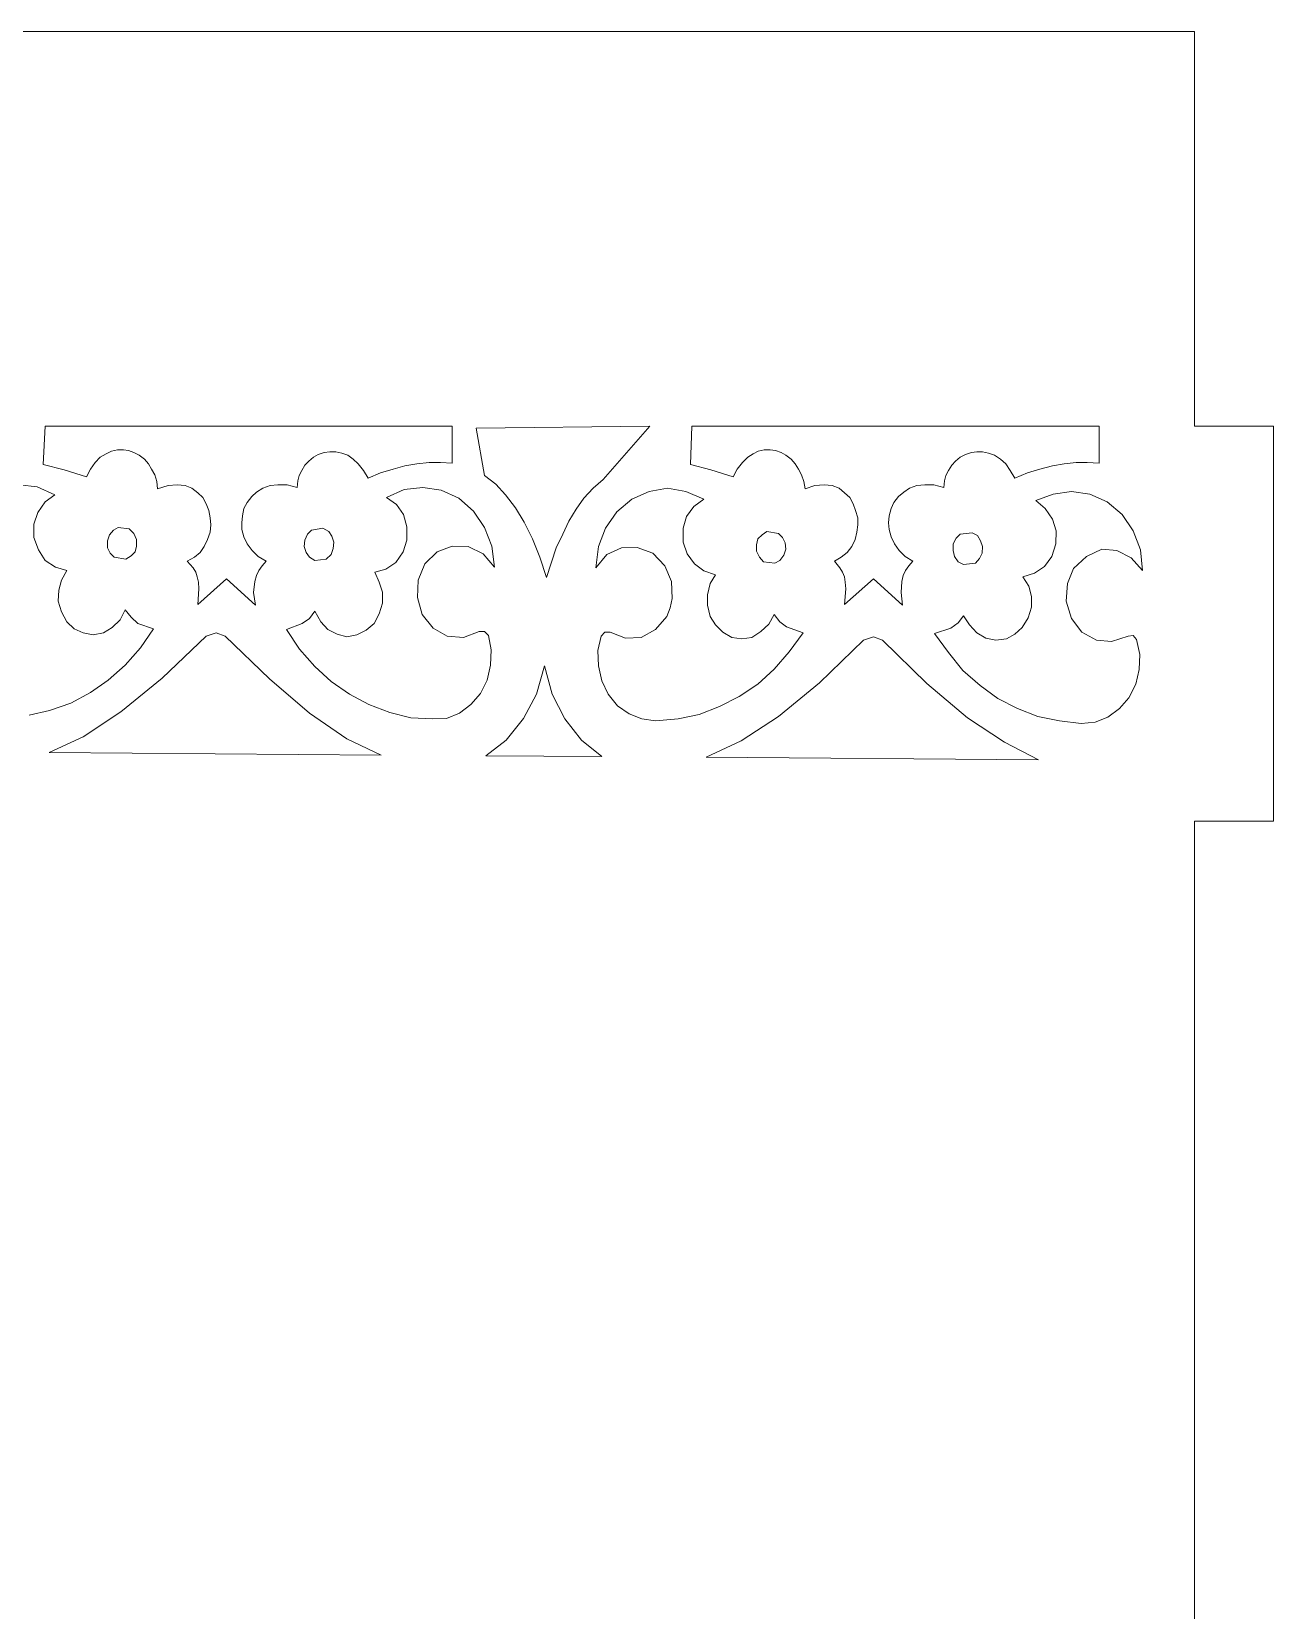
# Model space of a CAD drawing. Header units: inches. Extents: x -4.04 to 3.96, y -5.52 to 0.82.
# Drawn here: x -0.048 to 0.612, y -1.45 to -0.61 of the extents above; entities that cross this region are included whole.
import ezdxf

# ---------------------------------------------------------------- set-up
doc = ezdxf.new("R2010")
doc.units = ezdxf.units.IN
doc.header["$MEASUREMENT"] = 0
doc.layers.add('Katman 1', color=7, linetype='Continuous')

msp = doc.modelspace()

# ---------------------------------------------------------------- linework, layer by layer
at = {"layer": 'Katman 1', "color": 250, "lineweight": 9}
for points in [[(0.57028, -0.60976), (0.57028, -0.60976), (-0.46569, -0.60976), (-0.46569, -0.60976)], [(0.57028, -0.81973), (0.57028, -0.81973), (0.57028, -0.60976), (0.57028, -0.60976)], [(-0.04116, -0.81973), (-0.04116, -0.81973), (-0.04224, -0.84002), (-0.04224, -0.84002)], [(0.17545, -0.81973), (0.17545, -0.81973), (-0.04116, -0.81973), (-0.04116, -0.81973)], [(0.17545, -0.83933), (0.17545, -0.83933), (0.17545, -0.81973), (0.17545, -0.81973)], [(0.28044, -0.81973), (0.28044, -0.81973), (0.18808, -0.82077), (0.18808, -0.82077)], [(0.18808, -0.82077), (0.18808, -0.82077), (0.19263, -0.84597), (0.19263, -0.84597)], [(0.25562, -0.84806), (0.25562, -0.84806), (0.28044, -0.81973), (0.28044, -0.81973)], [(0.30284, -0.81973), (0.30284, -0.81973), (0.30217, -0.84002), (0.30217, -0.84002)], [(0.5195, -0.81973), (0.5195, -0.81973), (0.30284, -0.81973), (0.30284, -0.81973)], [(0.5195, -0.83933), (0.5195, -0.83933), (0.5195, -0.81973), (0.5195, -0.81973)], [(0.61222, -0.81973), (0.61222, -0.81973), (0.57028, -0.81973), (0.57028, -0.81973)], [(0.61222, -1.02972), (0.61222, -1.02972), (0.61222, -0.81973), (0.61222, -0.81973)], [(-0.01704, -0.84248), (-0.01704, -0.84248), (-0.01458, -0.83895), (-0.01458, -0.83895)], [(-0.01458, -0.83895), (-0.01458, -0.83895), (-0.01178, -0.83615), (-0.01178, -0.83615)], [(-0.01178, -0.83615), (-0.01178, -0.83615), (-0.00864, -0.83442), (-0.00864, -0.83442)], [(-0.00864, -0.83442), (-0.00864, -0.83442), (-0.00585, -0.83304), (-0.00585, -0.83304)], [(-0.00585, -0.83304), (-0.00585, -0.83304), (-0.00269, -0.83233), (-0.00269, -0.83233)], [(-0.00269, -0.83233), (-0.00269, -0.83233), (0.00049, -0.83233), (0.00049, -0.83233)], [(0.00049, -0.83233), (0.00049, -0.83233), (0.00329, -0.83266), (0.00329, -0.83266)], [(0.00329, -0.83266), (0.00329, -0.83266), (0.00607, -0.83375), (0.00607, -0.83375)], [(0.00607, -0.83375), (0.00607, -0.83375), (0.00887, -0.83513), (0.00887, -0.83513)], [(0.00887, -0.83513), (0.00887, -0.83513), (0.01165, -0.83719), (0.01165, -0.83719)], [(0.01165, -0.83719), (0.01165, -0.83719), (0.01376, -0.83964), (0.01376, -0.83964)], [(0.01376, -0.83964), (0.01376, -0.83964), (0.01552, -0.84248), (0.01552, -0.84248)], [(0.09709, -0.84035), (0.09709, -0.84035), (0.09919, -0.83824), (0.09919, -0.83824)], [(0.09919, -0.83824), (0.09919, -0.83824), (0.10161, -0.83615), (0.10161, -0.83615)], [(0.10161, -0.83615), (0.10161, -0.83615), (0.10407, -0.83477), (0.10407, -0.83477)], [(0.10407, -0.83477), (0.10407, -0.83477), (0.10721, -0.83375), (0.10721, -0.83375)], [(0.10721, -0.83375), (0.10721, -0.83375), (0.11036, -0.83337), (0.11036, -0.83337)], [(0.11036, -0.83337), (0.11036, -0.83337), (0.11354, -0.83337), (0.11354, -0.83337)], [(0.11354, -0.83337), (0.11354, -0.83337), (0.11665, -0.83408), (0.11665, -0.83408)], [(0.11665, -0.83408), (0.11665, -0.83408), (0.11985, -0.83513), (0.11985, -0.83513)], [(0.11985, -0.83513), (0.11985, -0.83513), (0.12263, -0.83719), (0.12263, -0.83719)], [(0.12263, -0.83719), (0.12263, -0.83719), (0.12543, -0.83964), (0.12543, -0.83964)], [(0.12543, -0.83964), (0.12543, -0.83964), (0.12821, -0.8432), (0.12821, -0.8432)], [(0.15028, -0.84075), (0.15028, -0.84075), (0.15657, -0.83964), (0.15657, -0.83964)], [(0.15657, -0.83964), (0.15657, -0.83964), (0.16321, -0.83895), (0.16321, -0.83895)], [(0.16321, -0.83895), (0.16321, -0.83895), (0.16917, -0.83895), (0.16917, -0.83895)], [(0.16917, -0.83895), (0.16917, -0.83895), (0.17545, -0.83933), (0.17545, -0.83933)], [(0.32702, -0.84248), (0.32702, -0.84248), (0.3298, -0.83895), (0.3298, -0.83895)], [(0.3298, -0.83895), (0.3298, -0.83895), (0.3326, -0.83615), (0.3326, -0.83615)], [(0.3326, -0.83615), (0.3326, -0.83615), (0.33542, -0.83442), (0.33542, -0.83442)], [(0.33542, -0.83442), (0.33542, -0.83442), (0.33822, -0.83304), (0.33822, -0.83304)], [(0.33822, -0.83304), (0.33822, -0.83304), (0.34138, -0.83233), (0.34138, -0.83233)], [(0.34138, -0.83233), (0.34138, -0.83233), (0.34449, -0.83233), (0.34449, -0.83233)], [(0.34449, -0.83233), (0.34449, -0.83233), (0.34729, -0.83266), (0.34729, -0.83266)], [(0.34729, -0.83266), (0.34729, -0.83266), (0.35044, -0.83375), (0.35044, -0.83375)], [(0.35044, -0.83375), (0.35044, -0.83375), (0.35291, -0.83513), (0.35291, -0.83513)], [(0.35291, -0.83513), (0.35291, -0.83513), (0.35571, -0.83719), (0.35571, -0.83719)], [(0.35571, -0.83719), (0.35571, -0.83719), (0.3578, -0.83964), (0.3578, -0.83964)], [(0.3578, -0.83964), (0.3578, -0.83964), (0.35956, -0.84248), (0.35956, -0.84248)], [(0.44109, -0.84035), (0.44109, -0.84035), (0.44316, -0.83824), (0.44316, -0.83824)], [(0.44316, -0.83824), (0.44316, -0.83824), (0.44563, -0.83615), (0.44563, -0.83615)], [(0.44563, -0.83615), (0.44563, -0.83615), (0.44845, -0.83477), (0.44845, -0.83477)], [(0.44845, -0.83477), (0.44845, -0.83477), (0.45158, -0.83375), (0.45158, -0.83375)], [(0.45158, -0.83375), (0.45158, -0.83375), (0.45441, -0.83337), (0.45441, -0.83337)], [(0.45441, -0.83337), (0.45441, -0.83337), (0.45754, -0.83337), (0.45754, -0.83337)], [(0.45754, -0.83337), (0.45754, -0.83337), (0.46069, -0.83408), (0.46069, -0.83408)], [(0.46069, -0.83408), (0.46069, -0.83408), (0.46385, -0.83513), (0.46385, -0.83513)], [(0.46385, -0.83513), (0.46385, -0.83513), (0.46698, -0.83719), (0.46698, -0.83719)], [(0.46698, -0.83719), (0.46698, -0.83719), (0.46981, -0.83964), (0.46981, -0.83964)], [(0.46981, -0.83964), (0.46981, -0.83964), (0.47225, -0.8432), (0.47225, -0.8432)], [(0.49465, -0.84075), (0.49465, -0.84075), (0.50092, -0.83964), (0.50092, -0.83964)], [(0.50092, -0.83964), (0.50092, -0.83964), (0.50723, -0.83895), (0.50723, -0.83895)], [(0.50723, -0.83895), (0.50723, -0.83895), (0.5132, -0.83895), (0.5132, -0.83895)], [(0.5132, -0.83895), (0.5132, -0.83895), (0.5195, -0.83933), (0.5195, -0.83933)], [(-0.04224, -0.84002), (-0.04224, -0.84002), (-0.03102, -0.84282), (-0.03102, -0.84282)], [(-0.03102, -0.84282), (-0.03102, -0.84282), (-0.01911, -0.84668), (-0.01911, -0.84668)], [(-0.01911, -0.84668), (-0.01911, -0.84668), (-0.01704, -0.84248), (-0.01704, -0.84248)], [(0.01552, -0.84248), (0.01552, -0.84248), (0.01727, -0.84562), (0.01727, -0.84562)], [(0.01727, -0.84562), (0.01727, -0.84562), (0.01834, -0.84911), (0.01834, -0.84911)], [(0.09323, -0.84878), (0.09323, -0.84878), (0.09392, -0.84597), (0.09392, -0.84597)], [(0.09392, -0.84597), (0.09392, -0.84597), (0.09534, -0.8432), (0.09534, -0.8432)], [(0.09534, -0.8432), (0.09534, -0.8432), (0.09709, -0.84035), (0.09709, -0.84035)], [(0.12821, -0.8432), (0.12821, -0.8432), (0.13068, -0.84735), (0.13068, -0.84735)], [(0.13068, -0.84735), (0.13068, -0.84735), (0.13732, -0.84457), (0.13732, -0.84457)], [(0.13732, -0.84457), (0.13732, -0.84457), (0.14399, -0.84248), (0.14399, -0.84248)], [(0.14399, -0.84248), (0.14399, -0.84248), (0.15028, -0.84075), (0.15028, -0.84075)], [(0.19263, -0.84597), (0.19263, -0.84597), (0.19855, -0.85051), (0.19855, -0.85051)], [(0.25035, -0.85259), (0.25035, -0.85259), (0.25562, -0.84806), (0.25562, -0.84806)], [(0.30217, -0.84002), (0.30217, -0.84002), (0.313, -0.84282), (0.313, -0.84282)], [(0.313, -0.84282), (0.313, -0.84282), (0.32491, -0.84668), (0.32491, -0.84668)], [(0.32491, -0.84668), (0.32491, -0.84668), (0.32702, -0.84248), (0.32702, -0.84248)], [(0.35956, -0.84248), (0.35956, -0.84248), (0.36127, -0.84562), (0.36127, -0.84562)], [(0.36127, -0.84562), (0.36127, -0.84562), (0.36235, -0.84911), (0.36235, -0.84911)], [(0.43727, -0.84878), (0.43727, -0.84878), (0.43798, -0.84597), (0.43798, -0.84597)], [(0.43798, -0.84597), (0.43798, -0.84597), (0.43936, -0.8432), (0.43936, -0.8432)], [(0.43936, -0.8432), (0.43936, -0.8432), (0.44109, -0.84035), (0.44109, -0.84035)], [(0.47225, -0.8432), (0.47225, -0.8432), (0.47467, -0.84735), (0.47467, -0.84735)], [(0.47467, -0.84735), (0.47467, -0.84735), (0.48134, -0.84457), (0.48134, -0.84457)], [(0.48134, -0.84457), (0.48134, -0.84457), (0.488, -0.84248), (0.488, -0.84248)], [(0.488, -0.84248), (0.488, -0.84248), (0.49465, -0.84075), (0.49465, -0.84075)], [(-0.05482, -0.85088), (-0.05482, -0.85088), (-0.04538, -0.85193), (-0.04538, -0.85193)], [(-0.04538, -0.85193), (-0.04538, -0.85193), (-0.03593, -0.85615), (-0.03593, -0.85615)], [(-0.03593, -0.85615), (-0.03593, -0.85615), (-0.04116, -0.85995), (-0.04116, -0.85995)], [(0.01834, -0.84911), (0.01834, -0.84911), (0.01867, -0.85297), (0.01867, -0.85297)], [(0.01867, -0.85297), (0.01867, -0.85297), (0.02429, -0.85122), (0.02429, -0.85122)], [(0.02429, -0.85122), (0.02429, -0.85122), (0.02918, -0.85088), (0.02918, -0.85088)], [(0.02918, -0.85088), (0.02918, -0.85088), (0.03336, -0.85122), (0.03336, -0.85122)], [(0.03336, -0.85122), (0.03336, -0.85122), (0.03685, -0.85259), (0.03685, -0.85259)], [(0.03685, -0.85259), (0.03685, -0.85259), (0.04003, -0.85506), (0.04003, -0.85506)], [(0.04003, -0.85506), (0.04003, -0.85506), (0.04283, -0.85755), (0.04283, -0.85755)], [(0.06874, -0.85717), (0.06874, -0.85717), (0.07121, -0.85473), (0.07121, -0.85473)], [(0.07121, -0.85473), (0.07121, -0.85473), (0.0747, -0.85259), (0.0747, -0.85259)], [(0.0747, -0.85259), (0.0747, -0.85259), (0.07852, -0.85122), (0.07852, -0.85122)], [(0.07852, -0.85122), (0.07852, -0.85122), (0.08267, -0.85088), (0.08267, -0.85088)], [(0.08267, -0.85088), (0.08267, -0.85088), (0.08763, -0.85088), (0.08763, -0.85088)], [(0.08763, -0.85088), (0.08763, -0.85088), (0.09287, -0.85226), (0.09287, -0.85226)], [(0.09287, -0.85226), (0.09287, -0.85226), (0.09323, -0.84878), (0.09323, -0.84878)], [(0.1499, -0.85331), (0.1499, -0.85331), (0.14046, -0.85755), (0.14046, -0.85755)], [(0.15972, -0.85226), (0.15972, -0.85226), (0.1499, -0.85331), (0.1499, -0.85331)], [(0.1695, -0.85369), (0.1695, -0.85369), (0.15972, -0.85226), (0.15972, -0.85226)], [(0.17899, -0.85789), (0.17899, -0.85789), (0.1695, -0.85369), (0.1695, -0.85369)], [(0.19855, -0.85051), (0.19855, -0.85051), (0.20379, -0.85615), (0.20379, -0.85615)], [(0.20379, -0.85615), (0.20379, -0.85615), (0.20908, -0.86313), (0.20908, -0.86313)], [(0.24546, -0.85789), (0.24546, -0.85789), (0.25035, -0.85259), (0.25035, -0.85259)], [(0.27102, -0.85855), (0.27102, -0.85855), (0.28013, -0.85435), (0.28013, -0.85435)], [(0.28013, -0.85435), (0.28013, -0.85435), (0.28989, -0.85259), (0.28989, -0.85259)], [(0.28989, -0.85259), (0.28989, -0.85259), (0.29971, -0.85435), (0.29971, -0.85435)], [(0.29971, -0.85435), (0.29971, -0.85435), (0.30917, -0.85855), (0.30917, -0.85855)], [(0.36235, -0.84911), (0.36235, -0.84911), (0.36307, -0.85297), (0.36307, -0.85297)], [(0.36307, -0.85297), (0.36307, -0.85297), (0.36829, -0.85122), (0.36829, -0.85122)], [(0.36829, -0.85122), (0.36829, -0.85122), (0.3732, -0.85088), (0.3732, -0.85088)], [(0.3732, -0.85088), (0.3732, -0.85088), (0.37742, -0.85122), (0.37742, -0.85122)], [(0.37742, -0.85122), (0.37742, -0.85122), (0.38124, -0.85259), (0.38124, -0.85259)], [(0.38124, -0.85259), (0.38124, -0.85259), (0.38405, -0.85506), (0.38405, -0.85506)], [(0.38405, -0.85506), (0.38405, -0.85506), (0.38687, -0.85755), (0.38687, -0.85755)], [(0.41276, -0.85717), (0.41276, -0.85717), (0.41554, -0.85473), (0.41554, -0.85473)], [(0.41554, -0.85473), (0.41554, -0.85473), (0.41869, -0.85259), (0.41869, -0.85259)], [(0.41869, -0.85259), (0.41869, -0.85259), (0.42254, -0.85122), (0.42254, -0.85122)], [(0.42254, -0.85122), (0.42254, -0.85122), (0.42674, -0.85088), (0.42674, -0.85088)], [(0.42674, -0.85088), (0.42674, -0.85088), (0.43165, -0.85088), (0.43165, -0.85088)], [(0.43165, -0.85088), (0.43165, -0.85088), (0.43687, -0.85226), (0.43687, -0.85226)], [(0.43687, -0.85226), (0.43687, -0.85226), (0.43727, -0.84878), (0.43727, -0.84878)], [(0.49498, -0.85577), (0.49498, -0.85577), (0.48587, -0.85926), (0.48587, -0.85926)], [(0.50476, -0.85435), (0.50476, -0.85435), (0.49498, -0.85577), (0.49498, -0.85577)], [(0.51458, -0.85577), (0.51458, -0.85577), (0.50476, -0.85435), (0.50476, -0.85435)], [(0.5237, -0.85995), (0.5237, -0.85995), (0.51458, -0.85577), (0.51458, -0.85577)], [(-0.04116, -0.85995), (-0.04116, -0.85995), (-0.045, -0.86557), (-0.045, -0.86557)], [(0.04283, -0.85755), (0.04283, -0.85755), (0.04456, -0.86102), (0.04456, -0.86102)], [(0.04456, -0.86102), (0.04456, -0.86102), (0.04598, -0.8645), (0.04598, -0.8645)], [(0.04598, -0.8645), (0.04598, -0.8645), (0.04669, -0.86837), (0.04669, -0.86837)], [(0.06385, -0.86733), (0.06385, -0.86733), (0.06454, -0.86346), (0.06454, -0.86346)], [(0.06454, -0.86346), (0.06454, -0.86346), (0.06625, -0.8603), (0.06625, -0.8603)], [(0.06625, -0.8603), (0.06625, -0.8603), (0.06874, -0.85717), (0.06874, -0.85717)], [(0.14046, -0.85755), (0.14046, -0.85755), (0.14574, -0.86137), (0.14574, -0.86137)], [(0.14574, -0.86137), (0.14574, -0.86137), (0.14954, -0.86662), (0.14954, -0.86662)], [(0.18668, -0.86489), (0.18668, -0.86489), (0.17899, -0.85789), (0.17899, -0.85789)], [(0.19263, -0.87362), (0.19263, -0.87362), (0.18668, -0.86489), (0.18668, -0.86489)], [(0.20908, -0.86313), (0.20908, -0.86313), (0.21359, -0.87082), (0.21359, -0.87082)], [(0.23741, -0.87013), (0.23741, -0.87013), (0.24126, -0.8638), (0.24126, -0.8638)], [(0.24126, -0.8638), (0.24126, -0.8638), (0.24546, -0.85789), (0.24546, -0.85789)], [(0.26297, -0.86522), (0.26297, -0.86522), (0.27102, -0.85855), (0.27102, -0.85855)], [(0.30391, -0.86244), (0.30391, -0.86244), (0.30004, -0.86766), (0.30004, -0.86766)], [(0.30917, -0.85855), (0.30917, -0.85855), (0.30391, -0.86244), (0.30391, -0.86244)], [(0.38687, -0.85755), (0.38687, -0.85755), (0.3886, -0.86102), (0.3886, -0.86102)], [(0.3886, -0.86102), (0.3886, -0.86102), (0.38998, -0.8645), (0.38998, -0.8645)], [(0.38998, -0.8645), (0.38998, -0.8645), (0.39107, -0.86837), (0.39107, -0.86837)], [(0.40782, -0.86733), (0.40782, -0.86733), (0.40891, -0.86346), (0.40891, -0.86346)], [(0.40891, -0.86346), (0.40891, -0.86346), (0.41029, -0.8603), (0.41029, -0.8603)], [(0.41029, -0.8603), (0.41029, -0.8603), (0.41276, -0.85717), (0.41276, -0.85717)], [(0.48587, -0.85926), (0.48587, -0.85926), (0.49078, -0.86346), (0.49078, -0.86346)], [(0.49078, -0.86346), (0.49078, -0.86346), (0.49465, -0.86908), (0.49465, -0.86908)], [(0.53172, -0.86662), (0.53172, -0.86662), (0.5237, -0.85995), (0.5237, -0.85995)], [(-0.045, -0.86557), (-0.045, -0.86557), (-0.04711, -0.87189), (-0.04711, -0.87189)], [(-0.04711, -0.87189), (-0.04711, -0.87189), (-0.04711, -0.87886), (-0.04711, -0.87886)], [(0.04669, -0.86837), (0.04669, -0.86837), (0.047, -0.8722), (0.047, -0.8722)], [(0.047, -0.8722), (0.047, -0.8722), (0.04669, -0.87606), (0.04669, -0.87606)], [(0.06347, -0.87117), (0.06347, -0.87117), (0.06385, -0.86733), (0.06385, -0.86733)], [(0.06347, -0.87466), (0.06347, -0.87466), (0.06347, -0.87117), (0.06347, -0.87117)], [(0.14954, -0.86662), (0.14954, -0.86662), (0.15132, -0.87328), (0.15132, -0.87328)], [(0.15132, -0.87328), (0.15132, -0.87328), (0.15132, -0.88026), (0.15132, -0.88026)], [(0.21359, -0.87082), (0.21359, -0.87082), (0.21815, -0.87957), (0.21815, -0.87957)], [(0.23426, -0.87711), (0.23426, -0.87711), (0.23741, -0.87013), (0.23741, -0.87013)], [(0.25702, -0.874), (0.25702, -0.874), (0.26297, -0.86522), (0.26297, -0.86522)], [(0.30004, -0.86766), (0.30004, -0.86766), (0.29831, -0.874), (0.29831, -0.874)], [(0.39107, -0.8722), (0.39107, -0.8722), (0.39069, -0.87606), (0.39069, -0.87606)], [(0.39107, -0.86837), (0.39107, -0.86837), (0.39107, -0.8722), (0.39107, -0.8722)], [(0.40752, -0.87117), (0.40752, -0.87117), (0.40782, -0.86733), (0.40782, -0.86733)], [(0.40782, -0.87466), (0.40782, -0.87466), (0.40752, -0.87117), (0.40752, -0.87117)], [(0.49465, -0.86908), (0.49465, -0.86908), (0.49674, -0.87537), (0.49674, -0.87537)], [(0.5377, -0.87537), (0.5377, -0.87537), (0.53172, -0.86662), (0.53172, -0.86662)], [(-0.04711, -0.87886), (-0.04711, -0.87886), (-0.04467, -0.88553), (-0.04467, -0.88553)], [(-0.00791, -0.88062), (-0.00791, -0.88062), (-0.00689, -0.87748), (-0.00689, -0.87748)], [(-0.00791, -0.88446), (-0.00791, -0.88446), (-0.00791, -0.88062), (-0.00791, -0.88062)], [(-0.00689, -0.87748), (-0.00689, -0.87748), (-0.0048, -0.87502), (-0.0048, -0.87502)], [(-0.0048, -0.87502), (-0.0048, -0.87502), (-0.00233, -0.87362), (-0.00233, -0.87362)], [(-0.00233, -0.87362), (-0.00233, -0.87362), (0.00363, -0.87431), (0.00363, -0.87431)], [(0.00363, -0.87431), (0.00363, -0.87431), (0.00607, -0.87678), (0.00607, -0.87678)], [(0.00607, -0.87678), (0.00607, -0.87678), (0.00749, -0.87991), (0.00749, -0.87991)], [(0.00749, -0.87991), (0.00749, -0.87991), (0.00749, -0.88344), (0.00749, -0.88344)], [(0.04527, -0.87991), (0.04527, -0.87991), (0.04352, -0.88377), (0.04352, -0.88377)], [(0.04669, -0.87606), (0.04669, -0.87606), (0.04527, -0.87991), (0.04527, -0.87991)], [(0.06454, -0.87851), (0.06454, -0.87851), (0.06347, -0.87466), (0.06347, -0.87466)], [(0.06625, -0.88235), (0.06625, -0.88235), (0.06454, -0.87851), (0.06454, -0.87851)], [(0.09703, -0.88026), (0.09703, -0.88026), (0.09672, -0.88377), (0.09672, -0.88377)], [(0.09845, -0.87711), (0.09845, -0.87711), (0.09703, -0.88026), (0.09703, -0.88026)], [(0.10059, -0.87502), (0.10059, -0.87502), (0.09845, -0.87711), (0.09845, -0.87711)], [(0.10652, -0.874), (0.10652, -0.874), (0.10059, -0.87502), (0.10059, -0.87502)], [(0.1097, -0.87573), (0.1097, -0.87573), (0.10652, -0.874), (0.10652, -0.874)], [(0.11141, -0.87815), (0.11141, -0.87815), (0.1097, -0.87573), (0.1097, -0.87573)], [(0.11248, -0.88133), (0.11248, -0.88133), (0.11141, -0.87815), (0.11141, -0.87815)], [(0.11212, -0.88482), (0.11212, -0.88482), (0.11248, -0.88133), (0.11248, -0.88133)], [(0.15132, -0.88026), (0.15132, -0.88026), (0.14923, -0.88655), (0.14923, -0.88655)], [(0.19646, -0.88344), (0.19646, -0.88344), (0.19263, -0.87362), (0.19263, -0.87362)], [(0.21815, -0.87957), (0.21815, -0.87957), (0.22202, -0.88935), (0.22202, -0.88935)], [(0.23077, -0.88446), (0.23077, -0.88446), (0.23426, -0.87711), (0.23426, -0.87711)], [(0.25315, -0.88377), (0.25315, -0.88377), (0.25702, -0.874), (0.25702, -0.874)], [(0.29831, -0.874), (0.29831, -0.874), (0.29831, -0.88133), (0.29831, -0.88133)], [(0.29831, -0.88133), (0.29831, -0.88133), (0.30042, -0.88764), (0.30042, -0.88764)], [(0.33718, -0.88273), (0.33718, -0.88273), (0.33789, -0.87957), (0.33789, -0.87957)], [(0.33789, -0.87957), (0.33789, -0.87957), (0.34031, -0.87748), (0.34031, -0.87748)], [(0.34031, -0.87748), (0.34031, -0.87748), (0.34276, -0.87573), (0.34276, -0.87573)], [(0.34276, -0.87573), (0.34276, -0.87573), (0.34904, -0.87678), (0.34904, -0.87678)], [(0.34904, -0.87678), (0.34904, -0.87678), (0.35116, -0.87886), (0.35116, -0.87886)], [(0.35116, -0.87886), (0.35116, -0.87886), (0.35254, -0.88169), (0.35254, -0.88169)], [(0.35254, -0.88169), (0.35254, -0.88169), (0.35291, -0.88517), (0.35291, -0.88517)], [(0.38965, -0.87991), (0.38965, -0.87991), (0.38791, -0.88377), (0.38791, -0.88377)], [(0.39069, -0.87606), (0.39069, -0.87606), (0.38965, -0.87991), (0.38965, -0.87991)], [(0.40891, -0.87851), (0.40891, -0.87851), (0.40782, -0.87466), (0.40782, -0.87466)], [(0.41063, -0.88235), (0.41063, -0.88235), (0.40891, -0.87851), (0.40891, -0.87851)], [(0.44354, -0.8792), (0.44354, -0.8792), (0.4418, -0.88235), (0.4418, -0.88235)], [(0.44563, -0.87711), (0.44563, -0.87711), (0.44354, -0.8792), (0.44354, -0.8792)], [(0.45196, -0.87639), (0.45196, -0.87639), (0.44563, -0.87711), (0.44563, -0.87711)], [(0.45474, -0.8778), (0.45474, -0.8778), (0.45196, -0.87639), (0.45196, -0.87639)], [(0.45649, -0.88062), (0.45649, -0.88062), (0.45474, -0.8778), (0.45474, -0.8778)], [(0.45754, -0.88377), (0.45754, -0.88377), (0.45649, -0.88062), (0.45649, -0.88062)], [(0.49674, -0.87537), (0.49674, -0.87537), (0.49639, -0.88235), (0.49639, -0.88235)], [(0.54154, -0.88553), (0.54154, -0.88553), (0.5377, -0.87537), (0.5377, -0.87537)], [(-0.04467, -0.88553), (-0.04467, -0.88553), (-0.04116, -0.89113), (-0.04116, -0.89113)], [(-0.00656, -0.88726), (-0.00656, -0.88726), (-0.00791, -0.88446), (-0.00791, -0.88446)], [(-0.0044, -0.88935), (-0.0044, -0.88935), (-0.00656, -0.88726), (-0.00656, -0.88726)], [(0.00187, -0.89042), (0.00187, -0.89042), (-0.0044, -0.88935), (-0.0044, -0.88935)], [(0.00469, -0.88867), (0.00469, -0.88867), (0.00187, -0.89042), (0.00187, -0.89042)], [(0.00678, -0.88655), (0.00678, -0.88655), (0.00469, -0.88867), (0.00469, -0.88867)], [(0.00749, -0.88344), (0.00749, -0.88344), (0.00678, -0.88655), (0.00678, -0.88655)], [(0.03827, -0.88935), (0.03827, -0.88935), (0.03443, -0.89146), (0.03443, -0.89146)], [(0.0414, -0.88693), (0.0414, -0.88693), (0.03827, -0.88935), (0.03827, -0.88935)], [(0.04352, -0.88377), (0.04352, -0.88377), (0.0414, -0.88693), (0.0414, -0.88693)], [(0.06907, -0.88584), (0.06907, -0.88584), (0.06625, -0.88235), (0.06625, -0.88235)], [(0.07223, -0.88902), (0.07223, -0.88902), (0.06907, -0.88584), (0.06907, -0.88584)], [(0.07641, -0.89146), (0.07641, -0.89146), (0.07223, -0.88902), (0.07223, -0.88902)], [(0.09672, -0.88377), (0.09672, -0.88377), (0.09774, -0.88693), (0.09774, -0.88693)], [(0.09774, -0.88693), (0.09774, -0.88693), (0.09954, -0.88935), (0.09954, -0.88935)], [(0.09954, -0.88935), (0.09954, -0.88935), (0.10232, -0.89113), (0.10232, -0.89113)], [(0.10828, -0.89042), (0.10828, -0.89042), (0.11107, -0.88797), (0.11107, -0.88797)], [(0.11107, -0.88797), (0.11107, -0.88797), (0.11212, -0.88482), (0.11212, -0.88482)], [(0.14923, -0.88655), (0.14923, -0.88655), (0.14537, -0.89213), (0.14537, -0.89213)], [(0.16076, -0.89284), (0.16076, -0.89284), (0.16743, -0.88655), (0.16743, -0.88655)], [(0.16743, -0.88655), (0.16743, -0.88655), (0.17545, -0.88344), (0.17545, -0.88344)], [(0.17545, -0.88344), (0.17545, -0.88344), (0.1839, -0.88377), (0.1839, -0.88377)], [(0.1839, -0.88377), (0.1839, -0.88377), (0.19194, -0.88764), (0.19194, -0.88764)], [(0.19194, -0.88764), (0.19194, -0.88764), (0.19788, -0.89462), (0.19788, -0.89462)], [(0.19788, -0.89462), (0.19788, -0.89462), (0.19646, -0.88344), (0.19646, -0.88344)], [(0.22202, -0.88935), (0.22202, -0.88935), (0.2255, -0.9002), (0.2255, -0.9002)], [(0.2255, -0.9002), (0.2255, -0.9002), (0.23077, -0.88446), (0.23077, -0.88446)], [(0.25177, -0.89498), (0.25177, -0.89498), (0.25315, -0.88377), (0.25315, -0.88377)], [(0.25768, -0.88797), (0.25768, -0.88797), (0.25177, -0.89498), (0.25177, -0.89498)], [(0.26541, -0.88446), (0.26541, -0.88446), (0.25768, -0.88797), (0.25768, -0.88797)], [(0.27384, -0.88415), (0.27384, -0.88415), (0.26541, -0.88446), (0.26541, -0.88446)], [(0.2822, -0.88726), (0.2822, -0.88726), (0.27384, -0.88415), (0.27384, -0.88415)], [(0.28848, -0.89393), (0.28848, -0.89393), (0.2822, -0.88726), (0.2822, -0.88726)], [(0.30042, -0.88764), (0.30042, -0.88764), (0.30424, -0.89284), (0.30424, -0.89284)], [(0.33718, -0.88622), (0.33718, -0.88622), (0.33718, -0.88273), (0.33718, -0.88273)], [(0.33889, -0.88935), (0.33889, -0.88935), (0.33718, -0.88622), (0.33718, -0.88622)], [(0.341, -0.89184), (0.341, -0.89184), (0.33889, -0.88935), (0.33889, -0.88935)], [(0.35187, -0.88831), (0.35187, -0.88831), (0.34973, -0.89113), (0.34973, -0.89113)], [(0.35291, -0.88517), (0.35291, -0.88517), (0.35187, -0.88831), (0.35187, -0.88831)], [(0.38229, -0.88935), (0.38229, -0.88935), (0.3788, -0.89146), (0.3788, -0.89146)], [(0.38544, -0.88693), (0.38544, -0.88693), (0.38229, -0.88935), (0.38229, -0.88935)], [(0.38791, -0.88377), (0.38791, -0.88377), (0.38544, -0.88693), (0.38544, -0.88693)], [(0.41309, -0.88584), (0.41309, -0.88584), (0.41063, -0.88235), (0.41063, -0.88235)], [(0.41625, -0.88902), (0.41625, -0.88902), (0.41309, -0.88584), (0.41309, -0.88584)], [(0.42045, -0.89146), (0.42045, -0.89146), (0.41625, -0.88902), (0.41625, -0.88902)], [(0.4418, -0.88235), (0.4418, -0.88235), (0.4418, -0.88584), (0.4418, -0.88584)], [(0.4418, -0.88584), (0.4418, -0.88584), (0.4425, -0.88902), (0.4425, -0.88902)], [(0.4425, -0.88902), (0.4425, -0.88902), (0.44458, -0.89184), (0.44458, -0.89184)], [(0.45369, -0.89251), (0.45369, -0.89251), (0.45583, -0.89007), (0.45583, -0.89007)], [(0.45583, -0.89007), (0.45583, -0.89007), (0.45721, -0.88726), (0.45721, -0.88726)], [(0.45721, -0.88726), (0.45721, -0.88726), (0.45754, -0.88377), (0.45754, -0.88377)], [(0.49432, -0.88902), (0.49432, -0.88902), (0.49043, -0.89427), (0.49043, -0.89427)], [(0.49639, -0.88235), (0.49639, -0.88235), (0.49432, -0.88902), (0.49432, -0.88902)], [(0.50585, -0.89533), (0.50585, -0.89533), (0.51283, -0.88902), (0.51283, -0.88902)], [(0.51283, -0.88902), (0.51283, -0.88902), (0.52088, -0.88517), (0.52088, -0.88517)], [(0.52088, -0.88517), (0.52088, -0.88517), (0.5289, -0.88584), (0.5289, -0.88584)], [(0.5289, -0.88584), (0.5289, -0.88584), (0.53663, -0.8897), (0.53663, -0.8897)], [(0.53663, -0.8897), (0.53663, -0.8897), (0.54259, -0.89637), (0.54259, -0.89637)], [(0.54259, -0.89637), (0.54259, -0.89637), (0.54154, -0.88553), (0.54154, -0.88553)], [(-0.04116, -0.89113), (-0.04116, -0.89113), (-0.03556, -0.89462), (-0.03556, -0.89462)], [(-0.03556, -0.89462), (-0.03556, -0.89462), (-0.0296, -0.89637), (-0.0296, -0.89637)], [(-0.0296, -0.89637), (-0.0296, -0.89637), (-0.03244, -0.90162), (-0.03244, -0.90162)], [(0.03443, -0.89146), (0.03443, -0.89146), (0.03758, -0.89498), (0.03758, -0.89498)], [(0.03758, -0.89498), (0.03758, -0.89498), (0.03898, -0.8974), (0.03898, -0.8974)], [(0.03898, -0.8974), (0.03898, -0.8974), (0.03965, -0.89986), (0.03965, -0.89986)], [(0.07121, -0.89918), (0.07121, -0.89918), (0.07259, -0.89637), (0.07259, -0.89637)], [(0.07259, -0.89637), (0.07259, -0.89637), (0.07432, -0.89393), (0.07432, -0.89393)], [(0.07432, -0.89393), (0.07432, -0.89393), (0.07641, -0.89146), (0.07641, -0.89146)], [(0.10232, -0.89113), (0.10232, -0.89113), (0.10828, -0.89042), (0.10828, -0.89042)], [(0.14012, -0.89566), (0.14012, -0.89566), (0.13417, -0.8974), (0.13417, -0.8974)], [(0.13417, -0.8974), (0.13417, -0.8974), (0.13661, -0.90267), (0.13661, -0.90267)], [(0.14537, -0.89213), (0.14537, -0.89213), (0.14012, -0.89566), (0.14012, -0.89566)], [(0.15728, -0.90162), (0.15728, -0.90162), (0.16076, -0.89284), (0.16076, -0.89284)], [(0.29198, -0.90229), (0.29198, -0.90229), (0.28848, -0.89393), (0.28848, -0.89393)], [(0.30424, -0.89284), (0.30424, -0.89284), (0.30917, -0.89671), (0.30917, -0.89671)], [(0.30917, -0.89671), (0.30917, -0.89671), (0.31544, -0.8988), (0.31544, -0.8988)], [(0.34696, -0.89251), (0.34696, -0.89251), (0.341, -0.89184), (0.341, -0.89184)], [(0.34973, -0.89113), (0.34973, -0.89113), (0.34696, -0.89251), (0.34696, -0.89251)], [(0.3788, -0.89146), (0.3788, -0.89146), (0.38158, -0.89498), (0.38158, -0.89498)], [(0.38158, -0.89498), (0.38158, -0.89498), (0.38298, -0.8974), (0.38298, -0.8974)], [(0.38298, -0.8974), (0.38298, -0.8974), (0.38405, -0.89986), (0.38405, -0.89986)], [(0.4152, -0.89918), (0.4152, -0.89918), (0.41658, -0.89637), (0.41658, -0.89637)], [(0.41658, -0.89637), (0.41658, -0.89637), (0.41836, -0.89393), (0.41836, -0.89393)], [(0.41836, -0.89393), (0.41836, -0.89393), (0.42045, -0.89146), (0.42045, -0.89146)], [(0.44458, -0.89184), (0.44458, -0.89184), (0.44738, -0.89322), (0.44738, -0.89322)], [(0.44738, -0.89322), (0.44738, -0.89322), (0.45369, -0.89251), (0.45369, -0.89251)], [(0.48521, -0.8978), (0.48521, -0.8978), (0.47889, -0.89986), (0.47889, -0.89986)], [(0.49043, -0.89427), (0.49043, -0.89427), (0.48521, -0.8978), (0.48521, -0.8978)], [(0.50267, -0.90338), (0.50267, -0.90338), (0.50585, -0.89533), (0.50585, -0.89533)], [(-0.03385, -0.90687), (-0.03385, -0.90687), (-0.03416, -0.91282), (-0.03416, -0.91282)], [(-0.03244, -0.90162), (-0.03244, -0.90162), (-0.03385, -0.90687), (-0.03385, -0.90687)], [(0.03965, -0.89986), (0.03965, -0.89986), (0.04036, -0.90267), (0.04036, -0.90267)], [(0.04003, -0.91455), (0.04003, -0.91455), (0.05541, -0.90093), (0.05541, -0.90093)], [(0.04069, -0.90615), (0.04069, -0.90615), (0.04003, -0.91455), (0.04003, -0.91455)], [(0.04036, -0.90267), (0.04036, -0.90267), (0.04069, -0.90615), (0.04069, -0.90615)], [(0.05541, -0.90093), (0.05541, -0.90093), (0.07083, -0.91491), (0.07083, -0.91491)], [(0.06978, -0.90824), (0.06978, -0.90824), (0.07045, -0.90229), (0.07045, -0.90229)], [(0.07045, -0.90229), (0.07045, -0.90229), (0.07121, -0.89918), (0.07121, -0.89918)], [(0.13661, -0.90267), (0.13661, -0.90267), (0.13837, -0.90791), (0.13837, -0.90791)], [(0.15692, -0.91073), (0.15692, -0.91073), (0.15728, -0.90162), (0.15728, -0.90162)], [(0.29235, -0.9114), (0.29235, -0.9114), (0.29198, -0.90229), (0.29198, -0.90229)], [(0.31266, -0.90338), (0.31266, -0.90338), (0.31126, -0.90933), (0.31126, -0.90933)], [(0.31544, -0.8988), (0.31544, -0.8988), (0.31266, -0.90338), (0.31266, -0.90338)], [(0.38405, -0.89986), (0.38405, -0.89986), (0.3844, -0.90267), (0.3844, -0.90267)], [(0.38405, -0.91455), (0.38405, -0.91455), (0.39947, -0.90093), (0.39947, -0.90093)], [(0.38473, -0.90615), (0.38473, -0.90615), (0.38405, -0.91455), (0.38405, -0.91455)], [(0.3844, -0.90267), (0.3844, -0.90267), (0.38473, -0.90615), (0.38473, -0.90615)], [(0.39947, -0.90093), (0.39947, -0.90093), (0.41487, -0.91491), (0.41487, -0.91491)], [(0.41416, -0.90824), (0.41416, -0.90824), (0.41449, -0.90229), (0.41449, -0.90229)], [(0.41449, -0.90229), (0.41449, -0.90229), (0.4152, -0.89918), (0.4152, -0.89918)], [(0.47889, -0.89986), (0.47889, -0.89986), (0.48203, -0.9048), (0.48203, -0.9048)], [(0.48203, -0.9048), (0.48203, -0.9048), (0.48345, -0.91035), (0.48345, -0.91035)], [(0.50198, -0.91282), (0.50198, -0.91282), (0.50267, -0.90338), (0.50267, -0.90338)], [(-0.03416, -0.91282), (-0.03416, -0.91282), (-0.03244, -0.9184), (-0.03244, -0.9184)], [(0.07083, -0.91491), (0.07083, -0.91491), (0.06978, -0.90824), (0.06978, -0.90824)], [(0.13837, -0.91387), (0.13837, -0.91387), (0.13661, -0.91947), (0.13661, -0.91947)], [(0.13837, -0.90791), (0.13837, -0.90791), (0.13837, -0.91387), (0.13837, -0.91387)], [(0.15935, -0.91982), (0.15935, -0.91982), (0.15692, -0.91073), (0.15692, -0.91073)], [(0.29131, -0.91631), (0.29131, -0.91631), (0.29235, -0.9114), (0.29235, -0.9114)], [(0.31126, -0.90933), (0.31126, -0.90933), (0.31126, -0.91491), (0.31126, -0.91491)], [(0.31126, -0.91491), (0.31126, -0.91491), (0.31266, -0.92087), (0.31266, -0.92087)], [(0.41487, -0.91491), (0.41487, -0.91491), (0.41416, -0.90824), (0.41416, -0.90824)], [(0.48345, -0.91035), (0.48345, -0.91035), (0.48345, -0.91598), (0.48345, -0.91598)], [(0.50476, -0.92193), (0.50476, -0.92193), (0.50198, -0.91282), (0.50198, -0.91282)], [(-0.03244, -0.9184), (-0.03244, -0.9184), (-0.0296, -0.92369), (-0.0296, -0.92369)], [(-0.0296, -0.92369), (-0.0296, -0.92369), (-0.02578, -0.92751), (-0.02578, -0.92751)], [(-0.00546, -0.9268), (-0.00546, -0.9268), (-0.00127, -0.92265), (-0.00127, -0.92265)], [(-0.00127, -0.92265), (-0.00127, -0.92265), (0.00151, -0.91735), (0.00151, -0.91735)], [(0.00151, -0.91735), (0.00151, -0.91735), (0.00469, -0.92122), (0.00469, -0.92122)], [(0.00469, -0.92122), (0.00469, -0.92122), (0.00818, -0.92471), (0.00818, -0.92471)], [(0.09954, -0.92193), (0.09954, -0.92193), (0.09565, -0.92471), (0.09565, -0.92471)], [(0.10232, -0.91807), (0.10232, -0.91807), (0.09954, -0.92193), (0.09954, -0.92193)], [(0.10545, -0.92369), (0.10545, -0.92369), (0.10232, -0.91807), (0.10232, -0.91807)], [(0.10932, -0.92784), (0.10932, -0.92784), (0.10545, -0.92369), (0.10545, -0.92369)], [(0.13661, -0.91947), (0.13661, -0.91947), (0.13383, -0.92471), (0.13383, -0.92471)], [(0.1653, -0.92718), (0.1653, -0.92718), (0.15935, -0.91982), (0.15935, -0.91982)], [(0.28359, -0.92784), (0.28359, -0.92784), (0.28955, -0.92087), (0.28955, -0.92087)], [(0.28955, -0.92087), (0.28955, -0.92087), (0.29131, -0.91631), (0.29131, -0.91631)], [(0.31266, -0.92087), (0.31266, -0.92087), (0.31544, -0.92542), (0.31544, -0.92542)], [(0.34378, -0.92506), (0.34378, -0.92506), (0.34658, -0.91982), (0.34658, -0.91982)], [(0.34658, -0.91982), (0.34658, -0.91982), (0.34973, -0.92369), (0.34973, -0.92369)], [(0.34973, -0.92369), (0.34973, -0.92369), (0.35324, -0.92649), (0.35324, -0.92649)], [(0.44738, -0.92051), (0.44738, -0.92051), (0.44458, -0.92435), (0.44458, -0.92435)], [(0.45054, -0.92542), (0.45054, -0.92542), (0.44738, -0.92051), (0.44738, -0.92051)], [(0.4817, -0.92157), (0.4817, -0.92157), (0.47854, -0.9268), (0.47854, -0.9268)], [(0.48345, -0.91598), (0.48345, -0.91598), (0.4817, -0.92157), (0.4817, -0.92157)], [(0.51039, -0.92926), (0.51039, -0.92926), (0.50476, -0.92193), (0.50476, -0.92193)], [(-0.02578, -0.92751), (-0.02578, -0.92751), (-0.02091, -0.92962), (-0.02091, -0.92962)], [(-0.02091, -0.92962), (-0.02091, -0.92962), (-0.01562, -0.93067), (-0.01562, -0.93067)], [(-0.01562, -0.93067), (-0.01562, -0.93067), (-0.01004, -0.92962), (-0.01004, -0.92962)], [(-0.01004, -0.92962), (-0.01004, -0.92962), (-0.00546, -0.9268), (-0.00546, -0.9268)], [(0.00818, -0.92471), (0.00818, -0.92471), (0.01656, -0.92751), (0.01656, -0.92751)], [(0.01656, -0.92751), (0.01656, -0.92751), (0.00958, -0.93767), (0.00958, -0.93767)], [(0.02114, -0.95376), (0.02114, -0.95376), (0.04456, -0.93138), (0.04456, -0.93138)], [(0.04456, -0.93138), (0.04456, -0.93138), (0.0498, -0.92962), (0.0498, -0.92962)], [(0.0498, -0.92962), (0.0498, -0.92962), (0.05471, -0.93138), (0.05471, -0.93138)], [(0.05471, -0.93138), (0.05471, -0.93138), (0.07818, -0.95411), (0.07818, -0.95411)], [(0.09565, -0.92471), (0.09565, -0.92471), (0.08728, -0.92784), (0.08728, -0.92784)], [(0.08728, -0.92784), (0.08728, -0.92784), (0.09425, -0.93835), (0.09425, -0.93835)], [(0.11423, -0.93033), (0.11423, -0.93033), (0.10932, -0.92784), (0.10932, -0.92784)], [(0.11943, -0.93169), (0.11943, -0.93169), (0.11423, -0.93033), (0.11423, -0.93033)], [(0.12472, -0.93067), (0.12472, -0.93067), (0.11943, -0.93169), (0.11943, -0.93169)], [(0.12959, -0.9282), (0.12959, -0.9282), (0.12472, -0.93067), (0.12472, -0.93067)], [(0.13383, -0.92471), (0.13383, -0.92471), (0.12959, -0.9282), (0.12959, -0.9282)], [(0.17266, -0.93138), (0.17266, -0.93138), (0.1653, -0.92718), (0.1653, -0.92718)], [(0.18139, -0.93204), (0.18139, -0.93204), (0.17266, -0.93138), (0.17266, -0.93138)], [(0.18979, -0.92893), (0.18979, -0.92893), (0.18139, -0.93204), (0.18139, -0.93204)], [(0.19263, -0.92893), (0.19263, -0.92893), (0.18979, -0.92893), (0.18979, -0.92893)], [(0.19474, -0.931), (0.19474, -0.931), (0.19263, -0.92893), (0.19263, -0.92893)], [(0.19612, -0.93871), (0.19612, -0.93871), (0.19474, -0.931), (0.19474, -0.931)], [(0.25281, -0.93907), (0.25281, -0.93907), (0.25455, -0.93138), (0.25455, -0.93138)], [(0.25455, -0.93138), (0.25455, -0.93138), (0.25664, -0.92926), (0.25664, -0.92926)], [(0.25664, -0.92926), (0.25664, -0.92926), (0.25948, -0.92926), (0.25948, -0.92926)], [(0.25948, -0.92926), (0.25948, -0.92926), (0.26751, -0.9324), (0.26751, -0.9324)], [(0.26751, -0.9324), (0.26751, -0.9324), (0.27591, -0.93204), (0.27591, -0.93204)], [(0.27591, -0.93204), (0.27591, -0.93204), (0.28359, -0.92784), (0.28359, -0.92784)], [(0.31544, -0.92542), (0.31544, -0.92542), (0.31931, -0.92926), (0.31931, -0.92926)], [(0.31931, -0.92926), (0.31931, -0.92926), (0.3242, -0.93204), (0.3242, -0.93204)], [(0.3242, -0.93204), (0.3242, -0.93204), (0.32944, -0.93276), (0.32944, -0.93276)], [(0.32944, -0.93276), (0.32944, -0.93276), (0.33471, -0.93204), (0.33471, -0.93204)], [(0.33471, -0.93204), (0.33471, -0.93204), (0.3396, -0.92893), (0.3396, -0.92893)], [(0.3396, -0.92893), (0.3396, -0.92893), (0.34378, -0.92506), (0.34378, -0.92506)], [(0.35324, -0.92649), (0.35324, -0.92649), (0.36202, -0.92962), (0.36202, -0.92962)], [(0.36202, -0.92962), (0.36202, -0.92962), (0.35465, -0.93973), (0.35465, -0.93973)], [(0.39418, -0.93346), (0.39418, -0.93346), (0.39947, -0.93169), (0.39947, -0.93169)], [(0.39947, -0.93169), (0.39947, -0.93169), (0.40436, -0.93346), (0.40436, -0.93346)], [(0.44071, -0.92718), (0.44071, -0.92718), (0.43198, -0.92998), (0.43198, -0.92998)], [(0.43198, -0.92998), (0.43198, -0.92998), (0.43931, -0.94011), (0.43931, -0.94011)], [(0.44458, -0.92435), (0.44458, -0.92435), (0.44071, -0.92718), (0.44071, -0.92718)], [(0.45441, -0.92962), (0.45441, -0.92962), (0.45054, -0.92542), (0.45054, -0.92542)], [(0.45931, -0.9324), (0.45931, -0.9324), (0.45441, -0.92962), (0.45441, -0.92962)], [(0.47467, -0.93033), (0.47467, -0.93033), (0.47016, -0.93276), (0.47016, -0.93276)], [(0.47854, -0.9268), (0.47854, -0.9268), (0.47467, -0.93033), (0.47467, -0.93033)], [(0.51807, -0.93346), (0.51807, -0.93346), (0.51039, -0.92926), (0.51039, -0.92926)], [(0.5349, -0.93138), (0.5349, -0.93138), (0.52617, -0.93418), (0.52617, -0.93418)], [(0.5377, -0.931), (0.5377, -0.931), (0.5349, -0.93138), (0.5349, -0.93138)], [(0.53941, -0.93313), (0.53941, -0.93313), (0.5377, -0.931), (0.5377, -0.931)], [(0.00958, -0.93767), (0.00958, -0.93767), (0.00151, -0.94678), (0.00151, -0.94678)], [(0.09425, -0.93835), (0.09425, -0.93835), (0.10232, -0.94744), (0.10232, -0.94744)], [(0.19574, -0.94678), (0.19574, -0.94678), (0.19612, -0.93871), (0.19612, -0.93871)], [(0.25315, -0.94711), (0.25315, -0.94711), (0.25281, -0.93907), (0.25281, -0.93907)], [(0.35465, -0.93973), (0.35465, -0.93973), (0.34658, -0.94887), (0.34658, -0.94887)], [(0.37076, -0.95618), (0.37076, -0.95618), (0.39418, -0.93346), (0.39418, -0.93346)], [(0.40436, -0.93346), (0.40436, -0.93346), (0.42783, -0.95656), (0.42783, -0.95656)], [(0.43931, -0.94011), (0.43931, -0.94011), (0.44703, -0.94958), (0.44703, -0.94958)], [(0.46452, -0.93346), (0.46452, -0.93346), (0.45931, -0.9324), (0.45931, -0.9324)], [(0.47016, -0.93276), (0.47016, -0.93276), (0.46452, -0.93346), (0.46452, -0.93346)], [(0.52617, -0.93418), (0.52617, -0.93418), (0.51807, -0.93346), (0.51807, -0.93346)], [(0.54119, -0.94115), (0.54119, -0.94115), (0.53941, -0.93313), (0.53941, -0.93313)], [(0.00151, -0.94678), (0.00151, -0.94678), (-0.00758, -0.9548), (-0.00758, -0.9548)], [(0.10232, -0.94744), (0.10232, -0.94744), (0.11107, -0.95551), (0.11107, -0.95551)], [(0.19401, -0.9548), (0.19401, -0.9548), (0.19574, -0.94678), (0.19574, -0.94678)], [(0.22026, -0.96218), (0.22026, -0.96218), (0.22444, -0.94711), (0.22444, -0.94711)], [(0.22444, -0.94711), (0.22444, -0.94711), (0.22864, -0.96218), (0.22864, -0.96218)], [(0.25491, -0.95518), (0.25491, -0.95518), (0.25315, -0.94711), (0.25315, -0.94711)], [(0.34658, -0.94887), (0.34658, -0.94887), (0.33789, -0.95689), (0.33789, -0.95689)], [(0.54083, -0.9492), (0.54083, -0.9492), (0.54119, -0.94115), (0.54119, -0.94115)], [(-0.00758, -0.9548), (-0.00758, -0.9548), (-0.01704, -0.96142), (-0.01704, -0.96142)], [(-0.00093, -0.97163), (-0.00093, -0.97163), (0.02114, -0.95376), (0.02114, -0.95376)], [(0.07818, -0.95411), (0.07818, -0.95411), (0.09954, -0.97229), (0.09954, -0.97229)], [(0.11107, -0.95551), (0.11107, -0.95551), (0.12085, -0.96218), (0.12085, -0.96218)], [(0.1905, -0.96185), (0.1905, -0.96185), (0.19401, -0.9548), (0.19401, -0.9548)], [(0.25839, -0.96218), (0.25839, -0.96218), (0.25491, -0.95518), (0.25491, -0.95518)], [(0.33789, -0.95689), (0.33789, -0.95689), (0.32804, -0.96354), (0.32804, -0.96354)], [(0.34904, -0.97407), (0.34904, -0.97407), (0.37076, -0.95618), (0.37076, -0.95618)], [(0.42783, -0.95656), (0.42783, -0.95656), (0.44949, -0.97478), (0.44949, -0.97478)], [(0.44703, -0.94958), (0.44703, -0.94958), (0.45616, -0.95758), (0.45616, -0.95758)], [(0.53523, -0.96424), (0.53523, -0.96424), (0.5391, -0.95689), (0.5391, -0.95689)], [(0.5391, -0.95689), (0.5391, -0.95689), (0.54083, -0.9492), (0.54083, -0.9492)], [(-0.01704, -0.96142), (-0.01704, -0.96142), (-0.02751, -0.96705), (-0.02751, -0.96705)], [(0.12085, -0.96218), (0.12085, -0.96218), (0.13101, -0.96773), (0.13101, -0.96773)], [(0.18526, -0.96773), (0.18526, -0.96773), (0.1905, -0.96185), (0.1905, -0.96185)], [(0.21328, -0.97511), (0.21328, -0.97511), (0.22026, -0.96218), (0.22026, -0.96218)], [(0.22864, -0.96218), (0.22864, -0.96218), (0.2353, -0.97545), (0.2353, -0.97545)], [(0.26331, -0.96844), (0.26331, -0.96844), (0.25839, -0.96218), (0.25839, -0.96218)], [(0.32804, -0.96354), (0.32804, -0.96354), (0.31753, -0.96885), (0.31753, -0.96885)], [(0.45616, -0.95758), (0.45616, -0.95758), (0.46561, -0.96462), (0.46561, -0.96462)], [(0.46561, -0.96462), (0.46561, -0.96462), (0.47609, -0.96987), (0.47609, -0.96987)], [(0.53037, -0.96987), (0.53037, -0.96987), (0.53523, -0.96424), (0.53523, -0.96424)], [(-0.03876, -0.97091), (-0.03876, -0.97091), (-0.04958, -0.97338), (-0.04958, -0.97338)], [(-0.02751, -0.96705), (-0.02751, -0.96705), (-0.03876, -0.97091), (-0.03876, -0.97091)], [(-0.02091, -0.98489), (-0.02091, -0.98489), (-0.00093, -0.97163), (-0.00093, -0.97163)], [(0.09954, -0.97229), (0.09954, -0.97229), (0.11943, -0.98598), (0.11943, -0.98598)], [(0.13101, -0.96773), (0.13101, -0.96773), (0.14223, -0.97196), (0.14223, -0.97196)], [(0.14223, -0.97196), (0.14223, -0.97196), (0.15339, -0.97478), (0.15339, -0.97478)], [(0.17232, -0.97511), (0.17232, -0.97511), (0.17932, -0.97229), (0.17932, -0.97229)], [(0.17932, -0.97229), (0.17932, -0.97229), (0.18526, -0.96773), (0.18526, -0.96773)], [(0.26959, -0.97269), (0.26959, -0.97269), (0.26331, -0.96844), (0.26331, -0.96844)], [(0.27626, -0.97545), (0.27626, -0.97545), (0.26959, -0.97269), (0.26959, -0.97269)], [(0.3067, -0.973), (0.3067, -0.973), (0.29553, -0.97545), (0.29553, -0.97545)], [(0.31753, -0.96885), (0.31753, -0.96885), (0.3067, -0.973), (0.3067, -0.973)], [(0.32909, -0.98702), (0.32909, -0.98702), (0.34904, -0.97407), (0.34904, -0.97407)], [(0.47609, -0.96987), (0.47609, -0.96987), (0.48694, -0.97407), (0.48694, -0.97407)], [(0.48694, -0.97407), (0.48694, -0.97407), (0.49848, -0.97649), (0.49848, -0.97649)], [(0.52406, -0.9744), (0.52406, -0.9744), (0.53037, -0.96987), (0.53037, -0.96987)], [(0.15339, -0.97478), (0.15339, -0.97478), (0.16494, -0.97545), (0.16494, -0.97545)], [(0.16494, -0.97545), (0.16494, -0.97545), (0.17232, -0.97511), (0.17232, -0.97511)], [(0.20417, -0.98669), (0.20417, -0.98669), (0.21328, -0.97511), (0.21328, -0.97511)], [(0.2353, -0.97545), (0.2353, -0.97545), (0.24408, -0.98669), (0.24408, -0.98669)], [(0.28359, -0.97649), (0.28359, -0.97649), (0.27626, -0.97545), (0.27626, -0.97545)], [(0.29553, -0.97545), (0.29553, -0.97545), (0.28359, -0.97649), (0.28359, -0.97649)], [(0.44949, -0.97478), (0.44949, -0.97478), (0.46909, -0.98774), (0.46909, -0.98774)], [(0.49848, -0.97649), (0.49848, -0.97649), (0.51001, -0.97791), (0.51001, -0.97791)], [(0.51001, -0.97791), (0.51001, -0.97791), (0.51739, -0.9772), (0.51739, -0.9772)], [(0.51739, -0.9772), (0.51739, -0.9772), (0.52406, -0.9744), (0.52406, -0.9744)], [(-0.03904, -0.99331), (-0.03904, -0.99331), (-0.02091, -0.98489), (-0.02091, -0.98489)], [(0.11943, -0.98598), (0.11943, -0.98598), (0.13768, -0.99472), (0.13768, -0.99472)], [(0.19334, -0.99505), (0.19334, -0.99505), (0.20417, -0.98669), (0.20417, -0.98669)], [(0.24408, -0.98669), (0.24408, -0.98669), (0.25491, -0.99543), (0.25491, -0.99543)], [(0.31057, -0.99574), (0.31057, -0.99574), (0.32909, -0.98702), (0.32909, -0.98702)], [(0.46909, -0.98774), (0.46909, -0.98774), (0.4873, -0.99718), (0.4873, -0.99718)], [(0.13768, -0.99472), (0.13768, -0.99472), (-0.03904, -0.99331), (-0.03904, -0.99331)], [(0.25491, -0.99543), (0.25491, -0.99543), (0.19334, -0.99505), (0.19334, -0.99505)], [(0.4873, -0.99718), (0.4873, -0.99718), (0.31057, -0.99574), (0.31057, -0.99574)], [(0.57028, -1.86963), (0.57028, -1.86963), (0.57028, -1.02972), (0.57028, -1.02972)], [(0.57028, -1.02972), (0.57028, -1.02972), (0.61222, -1.02972), (0.61222, -1.02972)]]:
    msp.add_open_spline(points, degree=3, dxfattribs=at)

doc.saveas('drawing.dxf')
